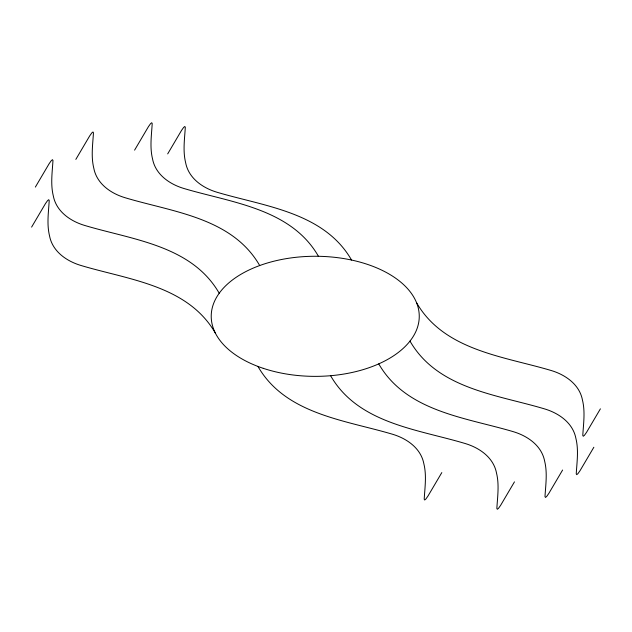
<?xml version="1.0" encoding="UTF-8"?>
<svg xmlns="http://www.w3.org/2000/svg" width="632" height="632" viewBox="0 0 632 632"><rect width="100%" height="100%" fill="white"/><g stroke="black" fill="none" stroke-linecap="round" stroke-linejoin="round"><path stroke-width="0.95" d="M35.36 187.088L49.193 163.609L51.303 160.631L52.496 159.675L52.97 160.496C52.274 172.26 50.449 184.212 53.301 195.865C56.216 211.365 70.215 221.074 84.451 225.371C132.333 239.765 191.591 245.303 219.217 293.24M31.6 227.109L45.441 203.63L47.542 200.652L48.735 199.696L49.217 200.518C48.522 212.281 46.689 224.234 49.541 235.886C52.464 251.386 66.455 261.095 80.691 265.393C128.58 279.786 187.83 285.324 215.465 333.262M75.84 159.39L89.681 135.912L91.79 132.933L92.975 131.977L93.457 132.799C92.762 144.562 90.929 156.515 93.789 168.167C96.704 183.667 110.695 193.376 124.931 197.674C172.82 212.068 232.078 217.606 259.705 265.543M134.592 150.14L148.433 126.669L150.535 123.69L151.727 122.727L152.209 123.548C151.514 135.319 149.681 147.264 152.541 158.916C155.456 174.416 169.447 184.133 183.683 188.423C231.423 202.651 290.918 208.465 318.457 256.292M167.685 153.892L181.526 130.413L183.628 127.435L184.821 126.479L185.302 127.301C184.607 139.064 182.774 151.016 185.634 162.669C188.549 178.169 202.54 187.878 216.776 192.175C264.516 206.395 324.011 212.21 351.55 260.044M441.815 472.586L427.975 496.057L425.865 499.035L424.672 499.999L424.198 499.169C424.894 487.406 426.719 475.462 423.867 463.809C420.952 448.309 406.953 438.592 392.717 434.303C344.985 420.075 285.49 414.26 257.951 366.434M514.464 481.861L500.623 505.331L498.514 508.31L497.321 509.274L496.847 508.452C497.542 496.681 499.367 484.736 496.515 473.084C493.6 457.584 479.601 447.867 465.365 443.577C417.483 429.183 358.226 423.645 330.599 375.708M562.606 470.026L548.766 493.505L546.664 496.483L545.471 497.439L544.989 496.618C545.685 484.855 547.517 472.902 544.666 461.249C541.743 445.75 527.752 436.041 513.516 431.743C465.776 417.523 406.281 411.709 378.742 363.874M600.4 408.833L586.559 432.312L584.458 435.29L583.265 436.246L582.783 435.424C583.478 423.661 585.311 411.709 582.459 400.056C579.536 384.556 565.545 374.847 551.309 370.55C503.57 356.33 444.075 350.515 416.535 302.681M593.851 447.243L580.018 470.714L577.909 473.692L576.716 474.656L576.242 473.826C576.929 462.063 578.762 450.118 575.91 438.466C572.987 422.966 558.996 413.249 544.76 408.959C496.871 394.565 437.621 389.028 409.986 341.09M263.236 368.322A104.011 60.048 0 0 0 419.253 316.316A104.011 60.048 0 0 0 263.236 264.31A104.011 60.048 0 0 0 263.236 368.322"/></g></svg>
